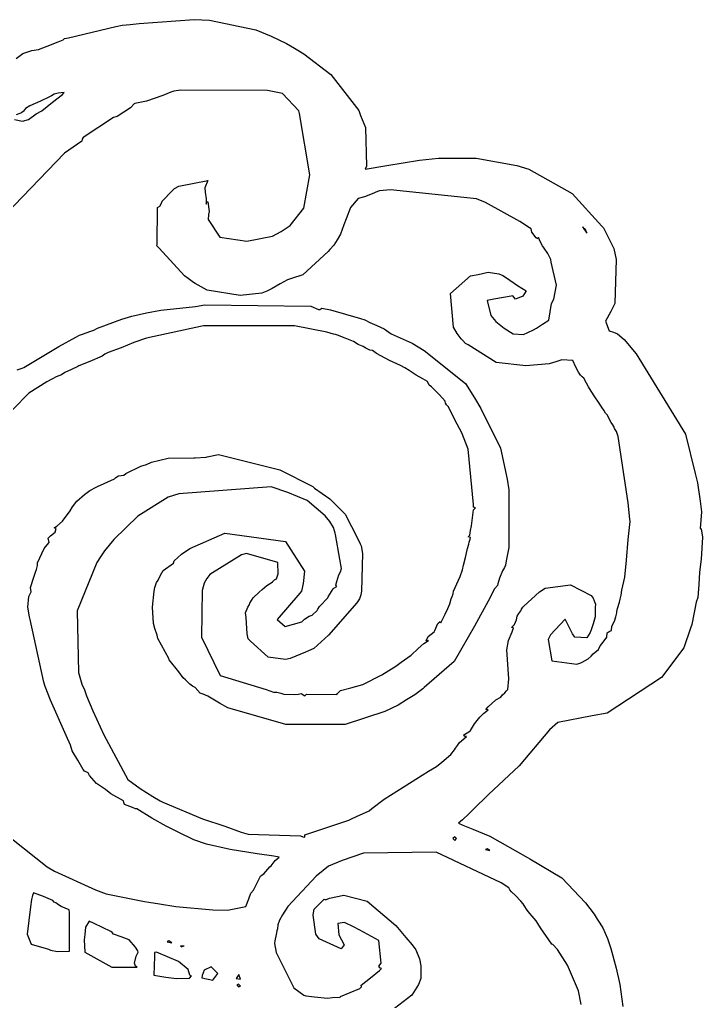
# Model space of a CAD drawing. Extents: x 0 to 208, y 1 to 205.
# Drawn here: x 199.15 to 203.06, y 198.21 to 203.83 of the extents above; entities that cross this region are included whole.
import ezdxf

# ---------------------------------------------------------------- set-up
doc = ezdxf.new("R2010")
doc.units = 0

msp = doc.modelspace()

# ---------------------------------------------------------------- linework, layer by layer
at = {"layer": 'test'}
for p, q in [((199.738956, 203.793811), (199.78513, 203.796831)), ((199.78513, 203.796831), (199.837767, 203.802673)), ((199.837767, 203.802673), (200.152281, 203.825617)), ((200.152281, 203.825617), (200.240182, 203.822795)), ((200.240182, 203.822795), (200.503885, 203.766757)), ((199.433558, 203.72152), (199.702764, 203.785852)), ((199.702764, 203.785852), (199.738956, 203.793811)), ((200.503885, 203.766757), (200.591789, 203.730074)), ((199.310447, 203.673655), (199.373526, 203.698801)), ((199.373526, 203.698801), (199.402542, 203.70913)), ((199.402542, 203.70913), (199.410303, 203.717823)), ((199.410303, 203.717823), (199.433558, 203.72152)), ((200.591789, 203.730074), (200.679687, 203.688364)), ((200.679687, 203.688364), (200.726225, 203.66271)), ((199.133875, 203.60284), (199.171997, 203.632084)), ((199.171997, 203.632084), (199.223458, 203.649271)), ((199.223458, 203.649271), (199.261202, 203.654351)), ((199.261202, 203.654351), (199.310447, 203.673655)), ((200.726225, 203.66271), (200.777931, 203.630379)), ((200.777931, 203.630379), (200.933557, 203.512613)), ((200.933557, 203.512613), (201.093808, 203.306026)), ((199.373564, 203.405058), (199.351071, 203.399639)), ((199.407663, 203.408247), (199.373564, 203.405058)), ((199.398095, 203.397099), (199.407663, 203.408247)), ((200.018863, 203.411467), (199.971374, 203.391684)), ((200.035063, 203.415729), (200.018863, 203.411467)), ((200.075471, 203.421345), (200.035063, 203.415729)), ((200.571171, 203.420498), (200.075471, 203.421345)), ((200.656715, 203.403537), (200.571171, 203.420498)), ((200.750506, 203.304373), (200.656715, 203.403537)), ((199.272918, 203.359818), (199.211609, 203.331708)), ((199.320027, 203.381803), (199.272918, 203.359818)), ((199.280076, 203.304581), (199.340728, 203.353702)), ((199.335549, 203.389903), (199.320027, 203.381803)), ((199.351071, 203.399639), (199.335549, 203.389903)), ((199.340728, 203.353702), (199.398095, 203.397099)), ((199.879361, 203.359917), (199.812141, 203.345241)), ((199.971374, 203.391684), (199.879361, 203.359917)), ((199.164223, 203.292056), (199.133202, 203.280711)), ((199.17523, 203.301398), (199.164223, 203.292056)), ((199.186321, 203.317513), (199.17523, 203.301398)), ((199.211609, 203.331708), (199.186321, 203.317513)), ((199.246858, 203.286491), (199.280076, 203.304581)), ((199.787983, 203.320829), (199.710406, 203.270822)), ((199.80867, 203.342983), (199.787983, 203.320829)), ((199.812141, 203.345241), (199.80867, 203.342983)), ((200.753413, 203.287778), (200.750506, 203.304373)), ((201.093808, 203.306026), (201.099001, 203.287681)), ((199.123564, 203.254859), (199.170365, 203.244304)), ((199.170365, 203.244304), (199.203582, 203.254634)), ((199.203582, 203.254634), (199.246858, 203.286491)), ((199.68955, 203.265742), (199.516105, 203.151792)), ((199.702645, 203.268564), (199.68955, 203.265742)), ((199.710406, 203.270822), (199.702645, 203.268564)), ((200.813938, 202.93747), (200.753413, 203.287778)), ((201.099001, 203.287681), (201.103263, 203.277352)), ((201.103263, 203.277352), (201.13109, 203.208975)), ((201.13109, 203.208975), (201.137778, 202.987877)), ((199.508626, 203.131133), (199.409416, 203.060747)), ((199.511166, 203.141463), (199.508626, 203.131133)), ((199.516105, 203.151792), (199.511166, 203.141463)), ((199.409416, 203.060747), (198.995806, 202.632532)), ((201.253619, 202.990982), (201.439753, 203.021053)), ((201.439753, 203.021053), (201.548335, 203.032652)), ((201.548335, 203.032652), (201.765505, 203.033216)), ((201.765505, 203.033216), (201.998183, 202.990135)), ((201.130638, 202.970295), (201.253619, 202.990982)), ((201.137778, 202.987877), (201.130638, 202.970295)), ((201.998183, 202.990135), (202.0654, 202.970916)), ((202.0654, 202.970916), (202.313357, 202.830025)), ((200.064599, 202.871938), (200.228999, 202.904374)), ((200.228999, 202.904374), (200.213195, 202.862351)), ((200.778985, 202.746157), (200.813938, 202.93747)), ((199.968068, 202.787793), (200.026302, 202.845494)), ((200.026302, 202.845494), (200.039849, 202.858758)), ((200.039849, 202.858758), (200.064599, 202.871938)), ((200.213195, 202.862351), (200.21376, 202.838983)), ((201.200645, 202.842332), (201.16988, 202.828955)), ((201.21247, 202.846932), (201.200645, 202.842332)), ((201.27538, 202.852097), (201.21247, 202.846932)), ((201.765935, 202.799957), (201.27538, 202.852097)), ((199.964794, 202.774868), (199.968068, 202.787793)), ((200.21376, 202.838983), (200.219319, 202.800203)), ((200.219319, 202.800203), (200.220166, 202.76928)), ((201.089379, 202.803047), (201.045527, 202.749975)), ((201.125986, 202.811598), (201.089379, 202.803047)), ((201.16988, 202.828955), (201.125986, 202.811598)), ((201.817641, 202.779383), (201.765935, 202.799957)), ((202.313357, 202.830025), (202.484223, 202.64397)), ((199.940044, 202.552454), (199.941172, 202.738235)), ((199.941172, 202.738235), (199.941737, 202.751161)), ((199.941737, 202.751161), (199.955707, 202.758922)), ((199.955707, 202.758922), (199.964794, 202.774868)), ((200.220166, 202.76928), (200.223807, 202.782205)), ((200.223807, 202.782205), (200.230269, 202.782363)), ((200.230269, 202.782363), (200.237381, 202.727909)), ((200.700245, 202.647772), (200.778985, 202.746157)), ((201.045527, 202.749975), (201.020664, 202.686501)), ((202.014014, 202.670826), (201.817641, 202.779383)), ((200.234136, 202.711088), (200.230975, 202.682652)), ((200.230975, 202.682652), (200.29907, 202.580908)), ((200.237381, 202.727909), (200.234136, 202.711088)), ((201.020664, 202.686501), (201.007653, 202.652436)), ((200.648951, 202.614162), (200.700245, 202.647772)), ((201.007653, 202.652436), (200.989083, 202.597307)), ((202.070027, 202.634808), (202.014014, 202.670826)), ((202.078522, 202.628543), (202.070027, 202.634808)), ((202.082303, 202.610453), (202.078522, 202.628543)), ((202.389342, 202.624042), (202.372267, 202.639818)), ((202.372267, 202.639818), (202.397978, 202.603844)), ((202.397978, 202.603844), (202.389342, 202.624051)), ((202.389342, 202.624051), (202.389342, 202.624042)), ((202.484223, 202.64397), (202.492746, 202.633528)), ((202.492746, 202.633528), (202.552716, 202.515401)), ((200.29907, 202.580908), (200.453028, 202.557286)), ((200.453028, 202.557286), (200.600167, 202.585725)), ((200.600167, 202.585725), (200.648951, 202.614162)), ((200.969243, 202.565992), (200.949685, 202.535802)), ((200.989083, 202.597307), (200.969243, 202.565992)), ((202.108296, 202.577944), (202.082303, 202.610453)), ((202.116678, 202.571791), (202.108296, 202.577944)), ((202.121081, 202.578931), (202.116678, 202.571791)), ((202.133019, 202.551471), (202.121081, 202.578931)), ((199.938068, 202.532219), (199.939197, 202.538653)), ((199.950994, 202.518051), (199.938068, 202.532219)), ((199.939197, 202.538653), (199.940044, 202.552454)), ((200.095424, 202.359761), (199.950994, 202.518051)), ((200.927446, 202.510685), (200.918697, 202.499057)), ((200.949685, 202.535802), (200.927446, 202.510685)), ((202.143348, 202.531405), (202.133019, 202.551471)), ((202.153677, 202.518197), (202.143348, 202.531405)), ((202.175239, 202.486537), (202.153677, 202.518197)), ((202.552716, 202.515401), (202.566234, 202.452556)), ((200.918697, 202.499057), (200.773451, 202.366049)), ((202.191072, 202.453215), (202.175239, 202.486537)), ((202.194261, 202.438342), (202.191072, 202.453215)), ((202.566234, 202.452556), (202.558558, 202.201779)), ((202.224902, 202.307072), (202.194261, 202.438342)), ((200.117578, 202.344239), (200.095424, 202.359761)), ((200.148603, 202.321972), (200.117578, 202.344239)), ((200.685237, 202.336529), (200.64441, 202.314374)), ((200.707814, 202.345221), (200.685237, 202.336529)), ((200.773451, 202.366049), (200.707814, 202.345221)), ((201.617724, 202.259306), (201.733048, 202.360119)), ((201.733048, 202.360119), (201.776824, 202.368077)), ((201.776824, 202.368077), (201.834072, 202.380636)), ((201.834072, 202.380636), (201.894708, 202.371718)), ((201.894708, 202.371718), (201.916269, 202.361163)), ((201.916269, 202.361163), (201.938367, 202.347475)), ((201.938367, 202.347475), (202.001122, 202.305015)), ((200.157832, 202.315368), (200.148603, 202.321972)), ((200.226169, 202.277146), (200.157832, 202.315368)), ((200.598199, 202.286858), (200.567497, 202.272831)), ((200.64441, 202.314374), (200.598199, 202.286858)), ((202.001122, 202.305015), (202.050014, 202.274628)), ((202.208194, 202.226673), (202.224902, 202.307072)), ((200.414036, 202.247544), (200.226169, 202.277146)), ((200.537872, 202.259905), (200.414036, 202.247544)), ((200.567497, 202.272831), (200.537872, 202.259905)), ((201.635843, 202.066148), (201.617724, 202.259306)), ((201.865337, 202.226975), (201.827767, 202.218988)), ((201.921036, 202.235752), (201.865337, 202.226975)), ((201.964476, 202.243287), (201.921036, 202.235752)), ((201.974523, 202.245263), (201.964476, 202.243287)), ((201.989678, 202.225959), (201.974523, 202.245263)), ((202.030964, 202.243316), (201.989678, 202.225959)), ((202.050014, 202.274628), (202.030964, 202.243316)), ((202.194817, 202.200934), (202.208194, 202.226673)), ((199.960824, 202.162997), (200.158907, 202.184389)), ((200.158907, 202.184389), (200.211703, 202.194069)), ((200.211703, 202.194069), (200.818382, 202.185631)), ((200.818382, 202.185631), (200.862174, 202.167032)), ((200.862174, 202.167032), (200.870697, 202.167315)), ((200.870697, 202.167315), (200.882325, 202.173749)), ((200.882325, 202.173749), (200.931448, 202.164718)), ((201.827767, 202.218988), (201.847749, 202.132645)), ((202.180706, 202.105834), (202.194817, 202.200934)), ((202.558558, 202.201779), (202.534964, 202.156409)), ((199.598877, 202.060863), (199.738487, 202.111717)), ((199.738487, 202.111717), (199.795363, 202.128989)), ((199.795363, 202.128989), (199.878091, 202.148462)), ((199.878091, 202.148462), (199.960824, 202.162997)), ((200.931448, 202.164718), (201.103011, 202.115962)), ((201.103011, 202.115962), (201.127028, 202.107241)), ((201.847749, 202.132645), (201.87682, 202.098098)), ((202.534964, 202.156409), (202.504791, 202.100743)), ((199.57819, 202.049716), (199.598877, 202.060863)), ((200.204171, 202.07451), (199.878419, 202.003376)), ((200.726409, 202.073381), (200.204171, 202.07451)), ((200.910155, 202.03647), (200.726409, 202.073381)), ((201.127028, 202.107241), (201.156721, 202.091719)), ((201.156721, 202.091719), (201.195744, 202.076196)), ((201.195744, 202.076196), (201.237733, 202.055764)), ((201.237733, 202.055764), (201.278116, 202.02867)), ((201.655937, 202.029795), (201.635843, 202.066148)), ((201.87682, 202.098098), (201.925667, 202.061071)), ((201.925667, 202.061071), (201.975525, 202.028505)), ((202.091845, 202.050772), (202.1105, 202.060961)), ((202.1105, 202.060961), (202.144254, 202.08241)), ((202.144254, 202.08241), (202.180706, 202.105834)), ((202.504791, 202.100743), (202.52593, 202.044073)), ((199.376562, 201.956213), (199.474801, 202.009301)), ((199.474801, 202.009301), (199.495488, 202.020167)), ((199.495488, 202.020167), (199.518743, 202.028069)), ((199.518743, 202.028069), (199.554935, 202.041785)), ((199.554935, 202.041785), (199.57819, 202.049716)), ((199.878419, 202.003376), (199.806032, 201.978287)), ((200.948935, 202.025152), (200.910155, 202.03647)), ((200.959095, 202.023177), (200.948935, 202.025152)), ((200.972021, 202.01996), (200.959095, 202.023177)), ((201.015972, 202.00218), (200.972021, 202.01996)), ((201.062507, 201.983976), (201.015972, 202.00218)), ((201.278116, 202.02867), (201.398264, 201.974024)), ((201.678684, 201.99938), (201.655937, 202.029795)), ((201.688308, 201.989192), (201.678684, 201.99938)), ((201.975525, 202.028505), (202.034755, 202.024667)), ((202.034755, 202.024667), (202.059957, 202.035024)), ((202.059957, 202.035024), (202.091845, 202.050772)), ((202.52593, 202.044073), (202.550003, 202.036876)), ((202.550003, 202.036876), (202.572835, 202.027394)), ((202.572835, 202.027394), (202.611316, 201.995835)), ((199.178098, 201.835222), (199.376562, 201.956213)), ((199.733642, 201.947959), (199.65867, 201.921176)), ((199.806032, 201.978287), (199.733642, 201.947959)), ((201.090306, 201.965858), (201.062507, 201.983976)), ((201.117653, 201.956206), (201.090306, 201.965858)), ((201.133909, 201.94582), (201.117653, 201.956206)), ((201.155669, 201.935208), (201.133909, 201.94582)), ((201.398264, 201.974024), (201.46659, 201.932193)), ((201.70383, 201.973077), (201.688308, 201.989192)), ((201.719352, 201.964215), (201.70383, 201.973077)), ((201.879643, 201.863642), (201.719352, 201.964215)), ((202.611316, 201.995835), (202.680692, 201.91411)), ((199.624916, 201.900405), (199.554256, 201.869372)), ((199.64058, 201.910734), (199.624916, 201.900405)), ((199.65867, 201.921176), (199.64058, 201.910734)), ((201.171106, 201.931822), (201.155669, 201.935208)), ((201.194361, 201.915368), (201.171106, 201.931822)), ((201.268193, 201.875891), (201.194361, 201.915368)), ((201.46659, 201.932193), (201.703414, 201.742873)), ((202.680692, 201.91411), (202.962316, 201.454622)), ((199.139524, 201.821336), (199.167825, 201.83127)), ((199.167825, 201.83127), (199.178098, 201.835222)), ((199.485451, 201.841234), (199.450009, 201.82368)), ((199.492365, 201.845242), (199.485451, 201.841234)), ((199.554256, 201.869372), (199.492365, 201.845242)), ((201.331445, 201.846266), (201.268193, 201.875891)), ((201.357127, 201.83334), (201.331445, 201.846266)), ((201.381878, 201.817705), (201.357127, 201.83334)), ((202.048711, 201.844874), (201.879643, 201.863642)), ((202.183147, 201.855232), (202.048711, 201.844874)), ((202.220807, 201.866803), (202.183147, 201.855232)), ((202.255275, 201.879728), (202.220807, 201.866803)), ((202.318272, 201.875918), (202.255275, 201.879728)), ((202.334952, 201.837172), (202.318272, 201.875918)), ((202.350079, 201.809402), (202.334952, 201.837172)), ((199.361352, 201.781375), (199.340665, 201.771046)), ((199.392188, 201.793567), (199.361352, 201.781375)), ((199.41104, 201.806464), (199.392188, 201.793567)), ((199.450009, 201.82368), (199.41104, 201.806464)), ((201.4221, 201.791317), (201.381878, 201.817705)), ((201.45939, 201.770377), (201.4221, 201.791317)), ((202.360521, 201.790662), (202.350079, 201.809402)), ((202.370878, 201.7818), (202.360521, 201.790662)), ((202.381208, 201.773334), (202.370878, 201.7818)), ((199.30964, 201.754056), (199.206225, 201.687734)), ((199.340665, 201.771046), (199.30964, 201.754056)), ((201.486738, 201.755391), (201.45939, 201.770377)), ((201.495882, 201.734309), (201.486738, 201.755391)), ((201.509993, 201.724233), (201.495882, 201.734309)), ((201.554971, 201.678352), (201.509993, 201.724233)), ((201.703414, 201.742873), (201.755137, 201.662524)), ((202.396617, 201.745704), (202.381208, 201.773334)), ((202.4072, 201.72513), (202.396617, 201.745704)), ((202.422835, 201.698855), (202.4072, 201.72513)), ((199.206225, 201.687734), (198.691636, 201.165558)), ((201.58641, 201.641898), (201.554971, 201.678352)), ((201.755137, 201.662524), (201.791134, 201.600475)), ((202.443268, 201.668054), (202.422835, 201.698855)), ((202.463955, 201.637029), (202.443268, 201.668054)), ((201.589938, 201.631569), (201.58641, 201.641898)), ((201.59451, 201.621239), (201.589938, 201.631569)), ((201.60546, 201.610063), (201.59451, 201.621239)), ((201.642902, 201.535088), (201.60546, 201.610063)), ((202.484642, 201.604401), (202.463955, 201.637029)), ((201.791134, 201.600475), (201.90332, 201.372967)), ((202.495, 201.590488), (202.484642, 201.604401)), ((202.505329, 201.574373), (202.495, 201.590488)), ((202.514586, 201.563987), (202.505329, 201.574373)), ((202.53753, 201.520705), (202.514586, 201.563987)), ((201.682707, 201.46096), (201.642902, 201.535088)), ((202.546844, 201.50778), (202.53753, 201.520705)), ((202.551867, 201.497422), (202.546844, 201.50778)), ((202.556439, 201.487093), (202.551867, 201.497422)), ((201.719667, 201.367886), (201.682707, 201.46096)), ((202.567389, 201.468466), (202.556439, 201.487093)), ((202.577098, 201.440027), (202.567389, 201.468466)), ((202.634414, 201.061485), (202.577098, 201.440027)), ((202.962316, 201.454622), (203.017451, 201.22946)), ((200.225991, 201.32448), (200.289841, 201.336502)), ((200.289841, 201.336502), (200.640838, 201.25034)), ((201.750006, 201.052046), (201.719667, 201.367886)), ((201.90332, 201.372967), (201.941104, 201.197165)), ((199.759817, 201.2279), (199.846157, 201.271365)), ((199.846157, 201.271365), (199.878635, 201.28082)), ((199.878635, 201.28082), (199.907074, 201.293181)), ((199.907074, 201.293181), (200.002731, 201.316098)), ((200.002731, 201.316098), (200.149173, 201.31892)), ((200.149173, 201.31892), (200.157696, 201.317509)), ((200.157696, 201.317509), (200.220939, 201.322504)), ((200.220939, 201.322504), (200.225991, 201.32448)), ((199.702833, 201.20569), (199.718355, 201.216019)), ((199.718355, 201.216019), (199.748923, 201.219462)), ((199.748923, 201.219462), (199.759817, 201.2279)), ((200.640838, 201.25034), (200.830045, 201.15428)), ((203.017451, 201.22946), (203.031421, 201.175406)), ((199.599416, 201.153512), (199.695072, 201.198465)), ((199.695072, 201.198465), (199.702833, 201.20569)), ((201.941104, 201.197165), (201.951687, 201.135116)), ((203.031421, 201.175406), (203.045983, 201.069437)), ((199.480499, 201.069952), (199.525087, 201.108526)), ((199.525087, 201.108526), (199.554827, 201.130709)), ((199.554827, 201.130709), (199.590385, 201.149702)), ((199.590385, 201.149702), (199.599416, 201.153512)), ((200.063977, 201.112298), (200.001928, 201.092628)), ((200.591382, 201.153288), (200.063977, 201.112298)), ((200.687781, 201.120113), (200.591382, 201.153288)), ((200.797306, 201.075079), (200.687781, 201.120113)), ((200.830045, 201.15428), (200.839753, 201.145588)), ((200.839753, 201.145588), (200.883421, 201.114563)), ((200.883421, 201.114563), (200.926889, 201.083541)), ((201.951687, 201.135116), (201.952252, 200.804482)), ((199.454647, 201.03704), (199.480499, 201.069952)), ((200.001928, 201.092628), (199.828621, 200.985197)), ((200.901621, 200.986044), (200.797306, 201.075079)), ((200.926889, 201.083541), (201.014711, 200.996157)), ((201.749159, 201.036326), (201.750006, 201.052046)), ((202.644123, 200.967524), (202.634414, 201.061485)), ((203.045983, 201.069437), (203.054168, 201.009972)), ((199.397906, 200.956578), (199.443048, 201.015054)), ((199.443048, 201.015054), (199.454647, 201.03704)), ((201.014711, 200.996157), (201.08858, 200.854013)), ((201.743543, 200.974917), (201.75009, 201.021453)), ((201.760533, 201.032403), (201.749159, 201.036326)), ((201.75009, 201.021453), (201.760533, 201.032403)), ((203.054168, 201.009972), (203.046435, 200.914677)), ((199.365547, 200.928139), (199.397906, 200.956578)), ((199.828621, 200.985197), (199.69169, 200.850323)), ((200.927585, 200.953083), (200.901621, 200.986044)), ((200.948357, 200.919894), (200.927585, 200.953083)), ((201.737277, 200.928382), (201.743543, 200.974917)), ((202.633342, 200.851085), (202.645252, 200.953611)), ((202.645252, 200.953611), (202.644123, 200.967524)), ((199.330467, 200.871299), (199.356318, 200.893312)), ((199.35121, 200.917188), (199.365547, 200.928139)), ((199.362612, 200.913294), (199.35121, 200.917188)), ((199.356318, 200.893312), (199.362612, 200.913294)), ((200.126126, 200.799944), (200.327785, 200.887529)), ((200.327785, 200.887529), (200.674181, 200.838631)), ((200.954679, 200.900844), (200.948357, 200.919894)), ((200.957219, 200.886817), (200.954679, 200.900844)), ((200.960379, 200.878915), (200.957219, 200.886817)), ((200.984566, 200.738659), (200.960379, 200.878915)), ((201.719187, 200.865728), (201.728105, 200.876679)), ((201.728105, 200.876679), (201.732056, 200.90253)), ((201.732056, 200.90253), (201.737277, 200.928382)), ((203.046435, 200.914677), (203.052333, 200.911319)), ((203.052333, 200.911319), (203.058542, 200.863796)), ((199.292988, 200.798627), (199.310457, 200.819765)), ((199.310457, 200.819765), (199.321182, 200.834441)), ((199.315735, 200.859107), (199.330467, 200.871299)), ((199.321182, 200.834441), (199.315735, 200.859107)), ((199.69169, 200.850323), (199.637687, 200.786611)), ((200.674181, 200.838631), (200.782763, 200.669769)), ((201.08858, 200.854013), (201.100997, 200.82706)), ((201.100997, 200.82706), (201.107178, 200.814643)), ((201.7158, 200.798588), (201.722207, 200.823706)), ((201.732113, 200.862539), (201.719187, 200.865728)), ((201.722207, 200.823706), (201.725283, 200.835305)), ((201.725283, 200.835305), (201.730984, 200.852803)), ((201.730984, 200.852803), (201.732113, 200.862539)), ((202.62544, 200.732159), (202.633342, 200.851085)), ((203.058542, 200.863796), (203.051007, 200.738244)), ((199.255675, 200.716887), (199.292988, 200.798627)), ((199.637687, 200.786611), (199.614996, 200.751107)), ((200.036673, 200.729439), (200.079004, 200.767206)), ((200.079004, 200.767206), (200.126126, 200.799944)), ((200.450882, 200.769973), (200.422287, 200.762692)), ((200.629325, 200.719822), (200.450882, 200.769973)), ((201.107178, 200.814643), (201.113641, 200.770692)), ((201.113641, 200.770692), (201.108984, 200.55593)), ((201.703298, 200.747771), (201.7158, 200.798588)), ((201.952252, 200.804482), (201.936447, 200.728248)), ((199.254828, 200.701675), (199.255675, 200.716887)), ((199.594874, 200.71855), (199.481395, 200.442277)), ((199.614996, 200.751107), (199.594874, 200.71855)), ((199.974776, 200.672896), (200.033315, 200.716147)), ((200.033315, 200.716147), (200.036673, 200.729439)), ((200.422287, 200.762692), (200.240454, 200.651525)), ((200.631865, 200.655383), (200.629325, 200.719822)), ((200.994528, 200.685576), (200.984566, 200.738659)), ((201.691755, 200.704323), (201.703298, 200.747771)), ((201.936447, 200.728248), (201.932609, 200.704682)), ((202.614969, 200.635035), (202.62544, 200.732159)), ((203.051007, 200.738244), (203.042823, 200.663647)), ((199.234847, 200.635531), (199.244189, 200.66397)), ((199.244189, 200.66397), (199.249269, 200.679972)), ((199.249269, 200.679972), (199.254828, 200.701675)), ((199.959423, 200.647835), (199.974776, 200.672896)), ((200.240454, 200.651525), (200.224932, 200.628467)), ((200.621987, 200.625902), (200.631865, 200.655383)), ((200.782763, 200.669769), (200.77599, 200.599964)), ((200.978978, 200.64948), (200.989166, 200.665905)), ((200.989166, 200.665905), (200.994528, 200.685576)), ((201.672959, 200.639273), (201.686421, 200.676693)), ((201.686421, 200.676693), (201.691755, 200.704323)), ((201.915168, 200.672057), (201.899053, 200.630672)), ((201.926626, 200.69043), (201.915168, 200.672057)), ((201.932609, 200.704682), (201.926626, 200.69043)), ((203.042823, 200.663647), (203.038194, 200.594141)), ((199.216249, 200.576566), (199.234847, 200.635531)), ((199.92646, 200.577327), (199.935547, 200.604251)), ((199.935547, 200.604251), (199.94472, 200.618757)), ((199.94472, 200.618757), (199.959423, 200.647835)), ((200.20941, 200.602023), (200.1975, 200.55934)), ((200.224932, 200.628467), (200.20941, 200.602023)), ((200.566672, 200.587124), (200.581827, 200.598075)), ((200.581827, 200.598075), (200.592439, 200.602477)), ((200.592439, 200.602477), (200.6002, 200.609618)), ((200.6002, 200.609618), (200.610275, 200.620737)), ((200.610275, 200.620737), (200.621987, 200.625902)), ((200.77599, 200.599964), (200.765604, 200.556014)), ((200.960972, 200.590594), (200.966701, 200.611027)), ((200.966701, 200.611027), (200.978978, 200.64948)), ((201.635898, 200.556108), (201.672959, 200.639273)), ((201.889316, 200.597348), (201.885958, 200.587018)), ((201.899053, 200.630672), (201.889316, 200.597348)), ((202.598375, 200.561372), (202.614969, 200.635035)), ((199.206625, 200.524863), (199.219268, 200.550715)), ((199.219268, 200.550715), (199.216249, 200.576566)), ((199.913224, 200.462948), (199.923073, 200.556019)), ((199.923073, 200.556019), (199.92646, 200.577327)), ((200.1975, 200.55934), (200.194367, 200.291661)), ((200.488753, 200.517198), (200.522476, 200.549956)), ((200.522476, 200.549956), (200.539974, 200.565563)), ((200.539974, 200.565563), (200.566672, 200.587124)), ((200.756799, 200.543088), (200.626985, 200.392985)), ((200.765604, 200.556014), (200.756799, 200.543088)), ((200.917146, 200.522488), (200.947171, 200.567988)), ((200.947171, 200.567988), (200.950643, 200.573209)), ((200.950643, 200.573209), (200.967633, 200.582494)), ((200.967633, 200.582494), (200.960972, 200.590594)), ((201.108984, 200.55593), (201.104356, 200.535018)), ((201.627685, 200.525064), (201.63285, 200.540586)), ((201.63285, 200.540586), (201.635898, 200.556108)), ((201.869928, 200.568928), (201.834235, 200.499123)), ((201.885958, 200.587018), (201.869928, 200.568928)), ((202.036375, 200.470209), (202.125991, 200.55222)), ((202.125991, 200.55222), (202.158774, 200.572004)), ((202.158774, 200.572004), (202.304607, 200.591195)), ((202.304607, 200.591195), (202.422519, 200.530223)), ((202.593859, 200.532862), (202.598375, 200.561372)), ((203.038194, 200.594141), (203.032832, 200.518791)), ((199.199682, 200.463551), (199.206625, 200.524863)), ((200.468123, 200.478686), (200.470663, 200.486673)), ((200.470663, 200.486673), (200.488753, 200.517198)), ((200.867782, 200.467655), (200.916017, 200.517521)), ((200.916017, 200.517521), (200.917146, 200.522488)), ((201.081552, 200.488902), (200.920454, 200.302757)), ((201.096905, 200.510605), (201.081552, 200.488902)), ((201.104356, 200.535018), (201.096905, 200.510605)), ((201.602793, 200.455838), (201.613094, 200.482367)), ((201.613094, 200.482367), (201.622012, 200.510896)), ((201.622012, 200.510896), (201.627685, 200.525064)), ((201.834235, 200.499123), (201.755156, 200.354346)), ((202.422519, 200.530223), (202.433978, 200.514955)), ((202.433978, 200.514955), (202.439735, 200.50011)), ((202.439735, 200.50011), (202.446395, 200.480722)), ((202.572467, 200.456374), (202.583699, 200.493125)), ((202.583699, 200.493125), (202.588694, 200.510143)), ((202.588694, 200.510143), (202.593859, 200.532862)), ((203.024055, 200.492883), (202.998881, 200.364385)), ((203.032832, 200.518791), (203.024055, 200.492883)), ((199.209673, 200.40797), (199.199682, 200.463551)), ((199.481395, 200.442277), (199.489805, 200.090671)), ((199.918727, 200.36988), (199.913224, 200.462948)), ((200.444839, 200.4305), (200.457765, 200.464491)), ((200.448508, 200.405495), (200.444839, 200.4305)), ((200.457765, 200.464491), (200.468123, 200.478686)), ((200.825867, 200.418831), (200.854405, 200.444767)), ((200.854405, 200.444767), (200.858638, 200.452133)), ((200.858638, 200.452133), (200.867782, 200.467655)), ((201.587468, 200.42426), (201.602793, 200.455838)), ((201.999488, 200.411535), (202.008858, 200.427057)), ((202.008858, 200.427057), (202.019808, 200.442579)), ((202.019808, 200.442579), (202.02438, 200.452909)), ((202.02438, 200.452909), (202.030674, 200.463238)), ((202.030674, 200.463238), (202.036375, 200.470209)), ((202.445266, 200.435143), (202.444984, 200.409037)), ((202.446113, 200.462716), (202.445266, 200.435143)), ((202.446395, 200.480722), (202.446113, 200.462716)), ((202.563831, 200.408284), (202.570124, 200.430692)), ((202.568995, 200.438114), (202.572467, 200.456374)), ((202.570124, 200.430692), (202.568995, 200.438114)), ((199.212749, 200.394226), (199.209673, 200.40797)), ((199.290815, 200.034167), (199.212749, 200.394226)), ((199.927391, 200.342476), (199.918727, 200.36988)), ((200.455451, 200.311865), (200.448508, 200.405495)), ((200.626985, 200.392985), (200.672578, 200.35344)), ((200.672578, 200.35344), (200.767277, 200.380223)), ((200.767277, 200.380223), (200.781812, 200.39456)), ((200.781812, 200.39456), (200.808651, 200.412058)), ((200.808651, 200.412058), (200.820589, 200.415444)), ((200.820589, 200.415444), (200.825867, 200.418831)), ((201.528061, 200.330652), (201.544571, 200.369972)), ((201.544571, 200.369972), (201.558315, 200.381289)), ((201.558315, 200.381289), (201.563141, 200.374487)), ((201.563141, 200.374487), (201.571861, 200.393537)), ((201.571861, 200.393537), (201.587468, 200.42426)), ((201.984164, 200.364037), (201.995481, 200.390989)), ((201.995481, 200.390989), (201.999488, 200.411535)), ((202.273653, 200.394257), (202.189398, 200.304911)), ((202.294453, 200.352847), (202.273653, 200.394257)), ((202.444984, 200.409037), (202.433018, 200.368719)), ((202.540745, 200.355889), (202.556154, 200.384577)), ((202.556154, 200.384577), (202.563831, 200.408284)), ((199.939894, 200.302745), (199.927391, 200.342476)), ((201.490553, 200.295854), (201.523489, 200.323032)), ((201.523489, 200.323032), (201.528061, 200.330652)), ((201.755156, 200.354346), (201.63931, 200.152145)), ((201.950353, 200.27238), (201.971125, 200.322776)), ((201.967484, 200.347781), (201.984164, 200.364037)), ((201.978886, 200.344959), (201.967484, 200.347781)), ((201.971125, 200.322776), (201.978886, 200.344959)), ((202.315422, 200.311372), (202.294453, 200.352847)), ((202.417439, 200.318582), (202.396809, 200.289274)), ((202.422519, 200.333879), (202.417439, 200.318582)), ((202.433018, 200.368719), (202.422519, 200.333879)), ((202.511958, 200.291288), (202.514498, 200.316547)), ((202.514498, 200.316547), (202.526013, 200.323688)), ((202.526013, 200.323688), (202.537923, 200.330828)), ((202.537923, 200.330828), (202.540745, 200.355889)), ((202.989991, 200.342936), (202.952221, 200.231196)), ((202.998881, 200.364385), (202.989991, 200.342936)), ((199.943816, 200.284062), (199.939894, 200.302745)), ((200.006317, 200.17095), (199.943816, 200.284062)), ((200.194367, 200.291661), (200.300621, 200.071903)), ((200.460841, 200.283425), (200.455451, 200.311865)), ((200.466994, 200.276906), (200.460841, 200.283425)), ((200.474444, 200.268439), (200.466994, 200.276906)), ((200.574173, 200.178334), (200.474444, 200.268439)), ((200.920454, 200.302757), (200.835282, 200.227782)), ((201.464927, 200.25592), (201.491795, 200.272176)), ((201.479405, 200.270483), (201.490553, 200.295854)), ((201.491795, 200.272176), (201.479405, 200.270483)), ((201.940673, 200.220211), (201.950353, 200.27238)), ((202.189398, 200.304911), (202.177121, 200.279709)), ((202.177121, 200.279709), (202.197526, 200.156138)), ((202.329617, 200.292717), (202.315422, 200.311372)), ((202.396809, 200.289274), (202.329617, 200.292717)), ((202.484724, 200.256891), (202.511958, 200.291288)), ((200.788626, 200.207095), (200.699968, 200.169444)), ((200.804938, 200.214857), (200.788626, 200.207095)), ((200.835282, 200.227782), (200.804938, 200.214857)), ((201.393333, 200.189691), (201.433214, 200.227133)), ((201.433214, 200.227133), (201.464927, 200.25592)), ((201.952047, 200.05311), (201.940673, 200.220211)), ((202.434226, 200.196101), (202.465251, 200.222404)), ((202.465251, 200.222404), (202.474366, 200.241849)), ((202.474366, 200.241849), (202.484724, 200.256891)), ((202.952221, 200.231196), (202.824665, 200.060598)), ((200.009394, 200.163189), (200.006317, 200.17095)), ((200.063527, 200.094465), (200.009394, 200.163189)), ((200.674935, 200.16428), (200.574173, 200.178334)), ((200.699968, 200.169444), (200.674935, 200.16428)), ((201.305884, 200.126578), (201.334798, 200.14893)), ((201.334798, 200.14893), (201.393333, 200.189691)), ((201.63931, 200.152145), (201.466991, 200.004515)), ((202.197526, 200.156138), (202.340813, 200.138499)), ((202.340813, 200.138499), (202.364068, 200.146147)), ((202.364068, 200.146147), (202.370983, 200.150014)), ((202.370983, 200.150014), (202.404593, 200.167568)), ((202.404593, 200.167568), (202.422683, 200.184219)), ((202.422683, 200.184219), (202.434226, 200.196101)), ((199.489805, 200.090671), (199.509165, 200.023455)), ((200.089378, 200.058961), (200.063527, 200.094465)), ((201.224675, 200.076427), (201.305884, 200.126578)), ((199.299451, 200.010262), (199.290815, 200.034167)), ((200.102868, 200.048942), (200.089378, 200.058961)), ((200.126123, 200.022639), (200.102868, 200.048942)), ((200.300621, 200.071903), (200.56309, 199.993671)), ((201.11609, 200.021611), (201.224675, 200.076427)), ((201.9466, 199.992816), (201.952047, 200.05311)), ((202.824665, 200.060598), (202.514328, 199.857858)), ((199.329211, 199.932186), (199.299451, 200.010262)), ((199.509165, 200.023455), (199.524151, 199.990525)), ((199.524151, 199.990525), (199.536569, 199.956108)), ((200.141646, 200.011633), (200.126123, 200.022639)), ((200.157478, 200.004972), (200.141646, 200.011633)), ((200.185023, 199.972505), (200.157478, 200.004972)), ((200.56309, 199.993671), (200.606033, 199.978233)), ((200.606033, 199.978233), (200.625112, 199.977951)), ((200.625112, 199.977951), (200.646786, 199.972476)), ((200.970836, 199.969343), (200.989293, 199.987434)), ((200.989293, 199.987434), (201.048427, 200.001968)), ((201.048427, 200.001968), (201.11609, 200.021611)), ((201.460049, 199.996698), (201.413513, 199.961631)), ((201.466991, 200.004515), (201.460049, 199.996698)), ((201.928707, 199.974585), (201.938782, 199.985704)), ((201.938782, 199.985704), (201.9466, 199.992816)), ((199.420253, 199.728597), (199.329211, 199.932186)), ((199.536569, 199.956108), (199.571514, 199.870112)), ((200.203622, 199.966635), (200.185023, 199.972505)), ((200.230348, 199.954951), (200.203622, 199.966635)), ((200.296749, 199.91474), (200.230348, 199.954951)), ((200.646786, 199.972476), (200.664425, 199.965929)), ((200.664425, 199.965929), (200.724835, 199.964235)), ((200.724835, 199.964235), (200.748372, 199.966775)), ((200.748372, 199.966775), (200.764317, 199.969315)), ((200.764317, 199.969315), (200.784835, 199.956389)), ((200.784835, 199.956389), (200.794318, 199.965731)), ((200.794318, 199.965731), (200.967901, 199.963191)), ((200.967901, 199.963191), (200.970836, 199.969343)), ((201.367076, 199.933059), (201.317953, 199.902957)), ((201.413513, 199.961631), (201.367076, 199.933059)), ((201.833045, 199.89353), (201.878028, 199.933098)), ((201.878028, 199.933098), (201.906468, 199.948733)), ((201.906468, 199.948733), (201.915781, 199.961659)), ((201.915781, 199.961659), (201.928707, 199.974585)), ((199.571514, 199.870112), (199.634063, 199.733898)), ((200.343285, 199.88855), (200.296749, 199.91474)), ((200.675889, 199.79339), (200.343285, 199.88855)), ((201.242213, 199.867386), (201.01547, 199.793196)), ((201.317953, 199.902957), (201.242213, 199.867386)), ((201.806601, 199.854584), (201.833045, 199.87592)), ((201.820119, 199.878742), (201.833045, 199.89353)), ((201.833045, 199.87592), (201.820119, 199.878742)), ((201.754728, 199.796186), (201.785293, 199.834236)), ((201.785293, 199.834236), (201.806601, 199.854584)), ((202.427293, 199.841376), (202.231183, 199.803623)), ((202.514328, 199.857858), (202.427293, 199.841376)), ((201.01547, 199.793196), (200.675889, 199.79339)), ((201.722978, 199.749707), (201.732094, 199.758146)), ((201.732094, 199.758146), (201.754728, 199.796186)), ((202.184272, 199.761885), (202.010807, 199.556405)), ((202.231183, 199.803623), (202.184272, 199.761885)), ((199.445088, 199.674444), (199.420253, 199.728597)), ((199.634063, 199.733898), (199.772671, 199.477488)), ((201.668315, 199.687508), (201.708941, 199.723576)), ((201.69466, 199.733508), (201.722978, 199.749707)), ((201.698724, 199.723771), (201.69466, 199.733508)), ((201.708941, 199.723576), (201.698724, 199.723771)), ((199.454571, 199.642677), (199.445088, 199.674444)), ((199.485308, 199.588245), (199.454571, 199.642677)), ((201.619349, 199.619928), (201.640347, 199.648364)), ((201.640347, 199.648364), (201.646273, 199.656464)), ((201.646273, 199.656464), (201.657223, 199.671986)), ((201.657223, 199.671986), (201.668315, 199.687508)), ((199.51633, 199.534086), (199.485308, 199.588245)), ((201.567943, 199.576333), (201.619349, 199.619928)), ((199.524373, 199.525253), (199.51633, 199.534086)), ((201.492894, 199.524641), (201.537739, 199.553078)), ((201.537739, 199.553078), (201.567943, 199.576333)), ((202.010807, 199.556405), (201.836117, 199.391545)), ((199.545455, 199.515516), (199.524373, 199.525253)), ((199.553272, 199.501095), (199.545455, 199.515516)), ((199.593627, 199.454559), (199.553272, 199.501095)), ((199.772671, 199.477488), (199.84284, 199.427123)), ((201.2384, 199.365747), (201.492894, 199.524641)), ((199.644329, 199.420864), (199.593627, 199.454559)), ((199.675088, 199.395013), (199.644329, 199.420864)), ((199.84284, 199.427123), (199.914459, 199.381047)), ((199.747469, 199.355349), (199.675088, 199.395013)), ((199.914459, 199.381047), (199.956141, 199.356437)), ((201.167263, 199.312054), (201.2384, 199.365747)), ((201.836117, 199.391545), (201.748109, 199.306726)), ((199.749445, 199.346234), (199.747469, 199.355349)), ((199.753848, 199.33565), (199.749445, 199.346234)), ((199.798408, 199.317786), (199.753848, 199.33565)), ((199.816667, 199.310758), (199.798408, 199.317786)), ((199.824429, 199.309065), (199.816667, 199.310758)), ((199.909586, 199.257356), (199.824429, 199.309065)), ((199.956141, 199.356437), (199.972622, 199.347265)), ((199.972622, 199.347265), (200.198586, 199.25346)), ((201.151741, 199.29927), (201.167263, 199.312054)), ((201.748109, 199.306726), (201.722766, 199.280875)), ((199.992317, 199.210798), (199.909586, 199.257356)), ((200.198586, 199.25346), (200.327677, 199.210057)), ((201.03675, 199.245261), (201.05151, 199.253191)), ((201.05151, 199.253191), (201.080347, 199.266117)), ((201.080347, 199.266117), (201.151741, 199.29927)), ((201.687014, 199.247621), (201.662912, 199.22778)), ((201.722766, 199.280875), (201.687014, 199.247621)), ((199.040535, 199.190997), (199.310192, 198.977239)), ((200.059536, 199.176723), (199.992317, 199.210798)), ((200.327677, 199.210057), (200.420746, 199.176086)), ((200.785364, 199.160913), (201.03675, 199.245261)), ((201.662912, 199.22778), (201.68834, 199.217423)), ((201.68834, 199.217423), (201.744776, 199.193914)), ((201.744776, 199.193914), (201.842767, 199.154072)), ((200.149345, 199.133447), (200.059536, 199.176723)), ((200.420746, 199.176086), (200.459594, 199.165587)), ((200.459594, 199.165587), (200.758969, 199.154778)), ((200.758969, 199.154778), (200.75971, 199.154902)), ((200.75971, 199.154902), (200.773087, 199.149737)), ((200.773087, 199.149737), (200.784799, 199.147197)), ((200.784799, 199.147197), (200.785364, 199.160913)), ((201.641772, 199.149709), (201.631443, 199.139379)), ((201.631443, 199.139379), (201.641772, 199.12905)), ((201.652102, 199.139379), (201.641772, 199.149709)), ((201.641772, 199.12905), (201.652102, 199.139379)), ((201.652102, 199.139379), (201.652102, 199.139379)), ((201.842767, 199.154072), (202.058464, 199.03235)), ((200.221735, 199.10847), (200.149345, 199.133447)), ((200.356837, 199.078066), (200.221735, 199.10847)), ((200.511955, 199.051707), (200.356837, 199.078066)), ((201.827353, 199.081261), (201.817617, 199.077197)), ((201.843412, 199.071045), (201.827353, 199.081261)), ((200.607163, 199.039656), (200.511955, 199.051707)), ((200.637724, 199.033278), (200.607163, 199.039656)), ((200.614921, 199.01482), (200.637724, 199.033278)), ((201.119293, 199.057183), (200.998248, 199.014511)), ((201.536033, 199.062235), (201.119293, 199.057183)), ((201.908442, 198.885951), (201.536033, 199.062235)), ((201.817617, 199.077197), (201.843412, 199.071045)), ((201.843412, 199.071045), (201.843412, 199.071045)), ((202.058464, 199.03235), (202.070825, 199.02442)), ((202.070825, 199.02442), (202.253998, 198.914458)), ((199.310192, 198.977239), (199.353127, 198.953138)), ((200.550594, 198.938948), (200.585316, 198.97718)), ((200.585316, 198.97718), (200.592117, 198.983361)), ((200.592117, 198.983361), (200.614921, 199.01482)), ((200.920693, 198.980989), (200.849525, 198.925307)), ((200.998248, 199.014511), (200.920693, 198.980989)), ((199.353127, 198.953138), (199.586931, 198.846929)), ((200.520933, 198.905872), (200.530218, 198.924103)), ((200.530218, 198.924103), (200.540406, 198.932457)), ((200.540406, 198.932457), (200.550594, 198.938948)), ((200.849525, 198.925307), (200.68784, 198.751684)), ((202.253998, 198.914458), (202.389498, 198.771137)), ((200.490221, 198.844282), (200.520933, 198.905872)), ((201.950893, 198.857658), (201.908442, 198.885951)), ((201.956933, 198.845861), (201.950893, 198.857658)), ((199.226528, 198.813215), (199.220884, 198.791738)), ((199.231749, 198.829838), (199.226528, 198.813215)), ((199.289119, 198.807825), (199.231749, 198.829838)), ((199.343413, 198.786037), (199.289119, 198.807825)), ((199.586931, 198.846929), (199.64898, 198.822827)), ((199.64898, 198.822827), (199.868069, 198.779588)), ((200.463382, 198.794439), (200.475715, 198.827772)), ((200.475715, 198.827772), (200.490221, 198.844282)), ((200.903684, 198.789917), (200.926375, 198.799541)), ((200.926375, 198.799541), (201.007844, 198.816249)), ((201.007844, 198.816249), (201.140373, 198.780996)), ((201.967234, 198.834375), (201.956933, 198.845861)), ((201.989501, 198.814507), (201.967234, 198.834375)), ((202.020718, 198.782153), (201.989501, 198.814507)), ((199.214957, 198.748832), (199.196048, 198.59243)), ((199.220884, 198.791738), (199.214957, 198.748832)), ((199.351174, 198.776724), (199.343413, 198.786037)), ((199.360431, 198.771503), (199.351174, 198.776724)), ((199.375869, 198.761117), (199.360431, 198.771503)), ((199.391306, 198.750731), (199.375869, 198.761117)), ((199.413235, 198.741164), (199.391306, 198.750731)), ((199.436208, 198.732217), (199.413235, 198.741164)), ((199.868069, 198.779588), (199.89313, 198.776286)), ((199.89313, 198.776286), (199.95319, 198.766408)), ((199.95319, 198.766408), (200.047046, 198.751648)), ((200.047046, 198.751648), (200.257784, 198.731977)), ((200.342013, 198.730566), (200.446675, 198.750999)), ((200.446675, 198.750999), (200.446844, 198.751036)), ((200.446844, 198.751036), (200.463382, 198.794439)), ((200.68784, 198.751684), (200.657078, 198.703469)), ((200.837122, 198.736185), (200.894427, 198.793755)), ((200.894427, 198.793755), (200.903684, 198.789917)), ((201.140373, 198.780996), (201.305769, 198.643091)), ((202.034039, 198.766433), (202.020718, 198.782153)), ((202.038865, 198.756837), (202.034039, 198.766433)), ((202.05608, 198.73107), (202.038865, 198.756837)), ((202.389498, 198.771137), (202.440047, 198.70806)), ((199.439368, 198.716159), (199.436208, 198.732217)), ((199.438804, 198.495552), (199.439368, 198.716159)), ((200.257784, 198.731977), (200.342013, 198.730566)), ((200.657078, 198.703469), (200.639947, 198.672447)), ((200.83176, 198.702121), (200.835429, 198.725376)), ((200.846915, 198.592729), (200.83176, 198.702121)), ((200.835429, 198.725376), (200.837122, 198.736185)), ((202.071038, 198.710525), (202.05608, 198.73107)), ((202.085855, 198.695906), (202.071038, 198.710525)), ((202.107925, 198.669969), (202.085855, 198.695906)), ((202.440047, 198.70806), (202.456416, 198.679542)), ((199.530651, 198.63291), (199.52701, 198.59118)), ((199.551338, 198.667716), (199.530651, 198.63291)), ((199.578741, 198.653238), (199.551338, 198.667716)), ((199.675702, 198.608873), (199.578741, 198.653238)), ((200.629787, 198.645692), (200.628094, 198.622437)), ((200.639947, 198.672447), (200.629787, 198.645692)), ((201.012263, 198.659629), (200.973257, 198.65359)), ((200.973257, 198.65359), (200.979777, 198.588205)), ((201.06691, 198.633637), (201.012263, 198.659629)), ((201.124556, 198.601737), (201.06691, 198.633637)), ((201.305769, 198.643091), (201.36155, 198.57417)), ((202.11769, 198.654221), (202.107925, 198.669969)), ((202.133155, 198.62947), (202.11769, 198.654221)), ((202.197999, 198.536535), (202.133155, 198.62947)), ((202.456416, 198.679542), (202.460169, 198.672825)), ((202.460169, 198.672825), (202.488809, 198.628875)), ((202.488809, 198.628875), (202.5161, 198.567175)), ((199.196048, 198.59243), (199.218372, 198.535444)), ((199.52701, 198.59118), (199.523144, 198.560161)), ((199.682164, 198.603256), (199.675702, 198.608873)), ((199.689926, 198.592786), (199.682164, 198.603256)), ((199.733876, 198.578223), (199.689926, 198.592786)), ((199.780412, 198.560246), (199.733876, 198.578223)), ((200.619937, 198.591365), (200.612543, 198.55517)), ((200.624509, 198.612108), (200.619937, 198.591365)), ((200.628094, 198.622437), (200.624509, 198.612108)), ((200.867122, 198.565551), (200.846915, 198.592729)), ((200.979777, 198.588205), (201.009506, 198.531938)), ((201.208182, 198.556525), (201.124556, 198.601737)), ((201.36155, 198.57417), (201.398735, 198.531822)), ((199.218372, 198.535444), (199.317564, 198.506028)), ((199.523144, 198.560161), (199.525684, 198.489027)), ((199.816609, 198.517551), (199.780412, 198.560246)), ((199.829535, 198.497965), (199.816609, 198.517551)), ((200.007289, 198.553772), (199.997553, 198.549708)), ((199.997553, 198.549708), (200.02332, 198.543555)), ((200.023348, 198.543555), (200.007289, 198.553772)), ((200.02332, 198.543555), (200.023348, 198.543555)), ((200.092938, 198.52507), (200.073126, 198.525916)), ((200.073126, 198.525916), (200.079363, 198.519679)), ((200.079363, 198.519679), (200.092938, 198.525126)), ((200.092938, 198.525126), (200.092938, 198.52507)), ((200.612543, 198.55517), (200.61085, 198.539704)), ((200.61085, 198.539704), (200.621461, 198.4885)), ((200.991641, 198.509501), (200.867122, 198.565551)), ((201.009506, 198.531938), (200.991641, 198.509501)), ((201.221559, 198.425932), (201.208182, 198.556525)), ((201.398735, 198.531822), (201.419422, 198.503484)), ((202.202373, 198.532809), (202.197999, 198.536535)), ((202.230116, 198.50597), (202.202373, 198.532809)), ((202.5161, 198.567175), (202.534839, 198.510299)), ((199.317564, 198.506028), (199.33049, 198.501512)), ((199.33049, 198.501512), (199.36927, 198.493158)), ((199.36927, 198.493158), (199.438813, 198.495698)), ((199.438813, 198.495698), (199.438804, 198.495552)), ((199.525684, 198.489027), (199.679766, 198.404411)), ((199.8104, 198.426696), (199.819798, 198.46709)), ((199.819798, 198.46709), (199.832075, 198.490204)), ((199.832075, 198.490204), (199.829535, 198.497965)), ((199.923952, 198.465157), (199.920932, 198.357834)), ((199.924516, 198.488751), (199.923952, 198.465157)), ((199.936821, 198.490444), (199.924516, 198.488751)), ((200.061261, 198.436096), (199.936821, 198.490444)), ((200.621461, 198.4885), (200.72071, 198.286263)), ((201.419422, 198.503484), (201.440109, 198.4519)), ((202.286865, 198.416252), (202.230116, 198.50597)), ((202.534839, 198.510299), (202.565497, 198.398121)), ((199.679766, 198.404411), (199.824831, 198.403847)), ((199.816242, 198.410045), (199.8104, 198.426696)), ((199.824822, 198.40392), (199.816242, 198.410045)), ((199.824831, 198.403847), (199.824822, 198.40392)), ((200.117138, 198.390343), (200.061261, 198.436096)), ((200.248318, 198.405058), (200.209535, 198.386431)), ((200.286748, 198.367023), (200.248318, 198.405058)), ((201.208633, 198.409874), (201.221559, 198.425932)), ((201.212697, 198.400137), (201.208633, 198.409874)), ((201.440109, 198.4519), (201.447278, 198.41187)), ((201.447278, 198.41187), (201.448407, 198.339985)), ((202.344836, 198.281322), (202.286865, 198.416252)), ((199.920932, 198.357834), (199.988886, 198.346742)), ((200.12679, 198.358536), (200.117138, 198.390343)), ((200.124222, 198.341405), (200.137148, 198.353964)), ((200.137148, 198.353964), (200.12679, 198.358536)), ((200.197117, 198.355409), (200.194577, 198.342145)), ((200.209535, 198.386431), (200.197117, 198.355409)), ((200.25804, 198.328993), (200.286785, 198.367006)), ((200.286785, 198.367006), (200.286748, 198.367023)), ((200.407147, 198.362205), (200.391568, 198.338781)), ((200.416206, 198.335253), (200.407147, 198.362205)), ((201.159662, 198.34319), (201.211766, 198.384559)), ((201.211766, 198.384559), (201.222914, 198.395509)), ((201.222914, 198.395509), (201.212697, 198.400137)), ((202.565497, 198.398121), (202.586495, 198.30505)), ((199.988886, 198.346742), (200.051279, 198.338727)), ((200.051279, 198.338727), (200.124188, 198.341267)), ((200.124188, 198.341267), (200.124222, 198.341405)), ((200.194577, 198.342145), (200.25804, 198.328993)), ((200.391568, 198.338781), (200.416178, 198.335253)), ((200.406011, 198.306819), (200.395681, 198.302247)), ((200.395681, 198.302247), (200.406011, 198.291297)), ((200.416368, 198.295869), (200.406011, 198.306819)), ((200.406011, 198.291297), (200.416368, 198.295869)), ((200.416178, 198.335253), (200.416206, 198.335253)), ((200.416368, 198.295869), (200.416368, 198.295869)), ((201.099153, 198.281291), (201.109144, 198.291479)), ((201.106181, 198.301667), (201.159662, 198.34319)), ((201.109144, 198.291479), (201.106181, 198.301667)), ((201.433844, 198.30489), (201.397152, 198.244151)), ((201.448407, 198.339985), (201.433844, 198.30489)), ((202.586495, 198.30505), (202.602779, 198.179114)), ((200.72071, 198.286263), (200.779308, 198.243685)), ((200.779308, 198.243685), (200.791077, 198.24058)), ((200.791077, 198.24058), (200.840198, 198.234936)), ((200.987588, 198.232001), (200.989281, 198.236065)), ((200.989281, 198.236065), (201.099153, 198.281291)), ((201.397152, 198.244151), (201.223664, 198.110883)), ((202.350029, 198.269017), (202.344836, 198.281322)), ((202.364761, 198.190076), (202.350029, 198.269017)), ((200.840198, 198.234936), (200.915173, 198.226526)), ((200.915173, 198.226526), (200.943609, 198.230872)), ((200.943609, 198.230872), (200.987588, 198.232001))]:
    msp.add_line(p, q, dxfattribs=at)

doc.saveas('drawing.dxf')
